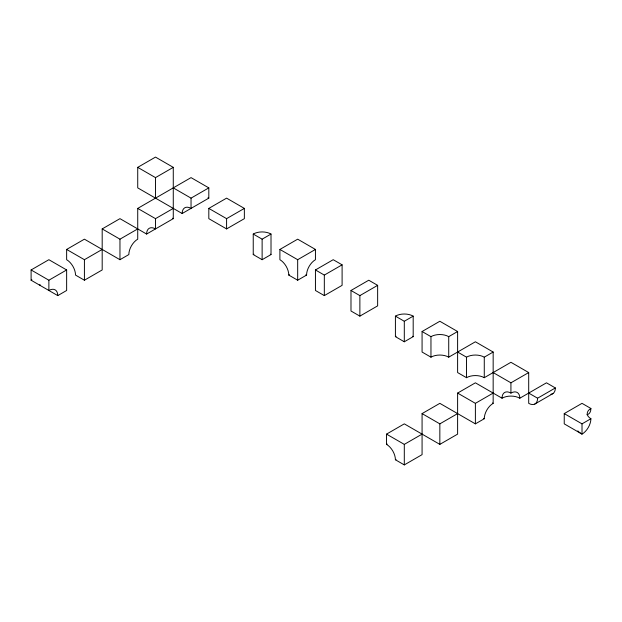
<?xml version="1.0" encoding="UTF-8"?>
<svg xmlns="http://www.w3.org/2000/svg" width="622" height="622" viewBox="0 0 622 622"><rect width="100%" height="100%" fill="white"/><g stroke="black" fill="none" stroke-linecap="round" stroke-linejoin="round"><path stroke-width="0.93" d="M564.24 413.599L564.24 423.862L582.013 434.125A12.564 7.254 -60 0 0 590.9 418.73A12.564 7.254 0 0 1 590.9 408.475L582.013 403.344L564.24 413.599L582.013 423.862L590.9 418.73M582.013 423.862L582.013 434.125A25.129 14.508 0 0 1 577.807 430.906M137.726 167.357L155.5 157.094L173.274 167.357L173.274 218.656L146.613 234.051L119.96 218.656L102.187 228.919L102.187 269.956L84.413 280.219L75.526 275.087A12.564 7.254 60 0 0 66.64 259.701L66.64 249.438L84.413 239.175L119.96 259.701L128.84 254.569A12.564 7.254 -60 0 1 137.726 239.175L137.726 208.401L191.04 177.62L208.813 187.875L208.813 198.138L182.16 213.525L137.726 187.875L137.726 167.357L155.5 177.62L173.274 167.357M31.1 269.956L48.874 259.701L66.64 269.956L66.64 290.482L57.76 295.613L31.1 280.219L31.1 269.956L48.874 280.219L66.64 269.956M66.64 249.438L84.413 259.701L102.187 249.438M102.187 228.919L119.96 239.175L137.726 228.919M137.726 208.401L155.5 218.656L173.274 208.401M173.274 187.875L191.04 198.138L208.813 187.875M208.813 208.401L226.587 198.138L244.36 208.401L244.36 218.656L226.587 228.919L208.813 218.656L208.813 208.401L226.587 218.656L244.36 208.401M253.24 234.051L262.126 239.175L271.013 234.051L271.013 254.569L262.126 259.701L253.24 254.569L253.24 234.051A12.564 7.254 0 0 1 271.013 234.051M279.9 249.438L297.674 239.175L315.44 249.438L315.44 259.701A12.564 7.254 -60 0 0 306.56 275.087L297.674 280.219L288.787 275.087A12.564 7.254 60 0 0 279.9 259.701L279.9 249.438L297.674 259.701L315.44 249.438M315.44 269.956L333.213 259.701L342.1 264.832L342.1 285.35L324.326 295.613L315.44 290.482L315.44 269.956L324.326 275.087L342.1 264.832M350.987 290.482L368.76 280.219L377.64 285.35L377.64 305.868L359.874 316.132L350.987 311L350.987 290.482L359.874 295.613L377.64 285.35M395.413 316.132L404.3 321.263L413.187 316.132L413.187 336.65L404.3 341.781L395.413 336.65L395.413 316.132A12.564 7.254 0 0 1 413.187 316.132M422.074 331.518L439.84 321.263L457.613 331.518L457.613 372.562L466.5 377.694A12.564 7.254 0 0 1 484.274 377.694L510.926 362.299L528.7 372.562L528.7 403.344A12.564 7.254 60 0 0 537.587 398.212L555.36 387.949L546.474 382.818L519.813 398.212A12.564 7.254 0 0 0 502.04 398.212L475.387 382.818L457.613 393.081L457.613 434.125L439.84 444.38L404.3 423.862L386.526 434.125L386.526 444.38A12.564 7.254 60 0 1 395.413 459.775L404.3 464.906L422.074 454.643L422.074 413.599L439.84 403.344L475.387 423.862L484.274 418.73A12.564 7.254 -60 0 1 493.16 403.344L493.16 352.044L475.387 341.781L448.726 357.168A12.564 7.254 0 0 0 430.96 357.168L422.074 352.044L422.074 331.518L430.96 336.65A12.564 7.254 0 0 1 448.726 336.65L457.613 331.518M457.613 352.044L466.5 357.168A12.564 7.254 0 0 1 484.274 357.168L493.16 352.044M386.526 434.125L404.3 444.38L422.074 434.125M422.074 413.599L439.84 423.862L457.613 413.599M457.613 393.081L475.387 403.344L493.16 393.081M493.16 372.562L510.926 382.818L528.7 372.562M534.764 404.082L552.966 393.57M528.7 393.081L537.587 398.212M510.926 382.818L510.926 393.081A12.564 7.254 -60 0 1 519.813 398.212M484.274 357.168L484.274 377.694M475.387 403.344L475.387 423.862M466.5 357.168L466.5 377.694M448.726 336.65L448.726 357.168M439.84 423.862L439.84 444.38M430.96 336.65L430.96 357.168M404.3 321.263L404.3 341.781M404.3 444.38L404.3 464.906M359.874 295.613L359.874 316.132M324.326 275.087L324.326 295.613M297.674 259.701L297.674 280.219M262.126 239.175L262.126 259.701M226.587 218.656L226.587 228.919M191.04 198.138L191.04 208.401A12.564 7.254 60 0 0 182.16 213.525M155.5 177.62L155.5 198.138M155.5 218.656L155.5 228.919A12.564 7.254 60 0 0 146.613 234.051M119.96 239.175L119.96 259.701M84.413 259.701L84.413 280.219M48.874 280.219L48.874 290.482A12.564 7.254 -60 0 1 57.76 295.613M590.9 408.475A12.564 7.254 60 0 1 586.88 414.734M555.36 387.949A12.564 7.254 60 0 1 550.913 394.27M208.012 197.718A12.564 7.254 60 0 1 208.813 198.138M172.473 218.236A12.564 7.254 60 0 1 173.274 218.656M39.948 284.448A12.564 7.254 -60 0 1 39.987 285.35M31.1 280.219A12.564 7.254 -60 0 1 31.901 279.799M386.526 444.38A12.564 7.254 -60 0 1 387.195 444.03M396.051 459.378A12.564 7.254 0 0 1 395.413 459.775M484.274 418.73A12.564 7.254 0 0 1 483.636 418.334M492.492 402.986A12.564 7.254 60 0 1 493.16 403.344M502.04 398.212A12.564 7.254 60 0 1 510.926 393.081M395.413 336.65A12.564 7.254 0 0 1 396.105 336.284M412.495 336.284A12.564 7.254 0 0 1 413.187 336.65M253.24 254.569A12.564 7.254 0 0 1 253.931 254.204M270.329 254.204A12.564 7.254 0 0 1 271.013 254.569M288.787 275.087A12.564 7.254 0 0 1 289.471 274.722M305.868 274.722A12.564 7.254 0 0 1 306.56 275.087"/></g></svg>
